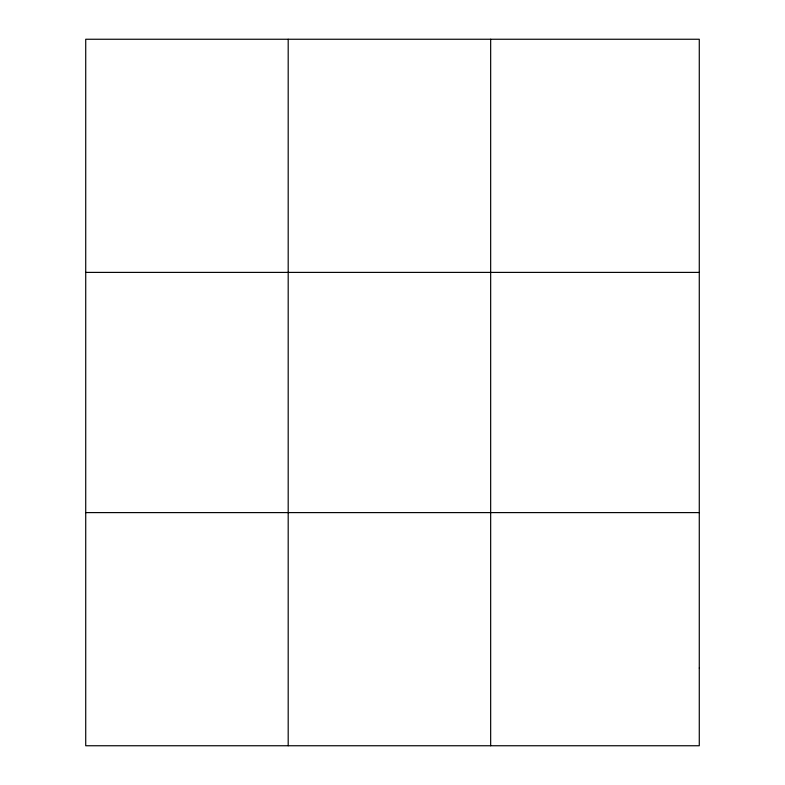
<?xml version="1.0" encoding="UTF-8"?>
<svg xmlns="http://www.w3.org/2000/svg" width="785" height="785" viewBox="0 0 785 785"><rect width="100%" height="100%" fill="white"/><g stroke="black" fill="none" stroke-linecap="round" stroke-linejoin="round"><path stroke-width="1.18" d="M288.193 39.25L288.193 745.75M490.664 39.25L490.664 745.75M85.722 272.395L699.278 272.395M85.722 512.605L699.278 512.605M699.278 668.035L699.278 745.75L85.722 745.75L85.722 39.25L699.278 39.25L699.278 668.035"/></g></svg>
